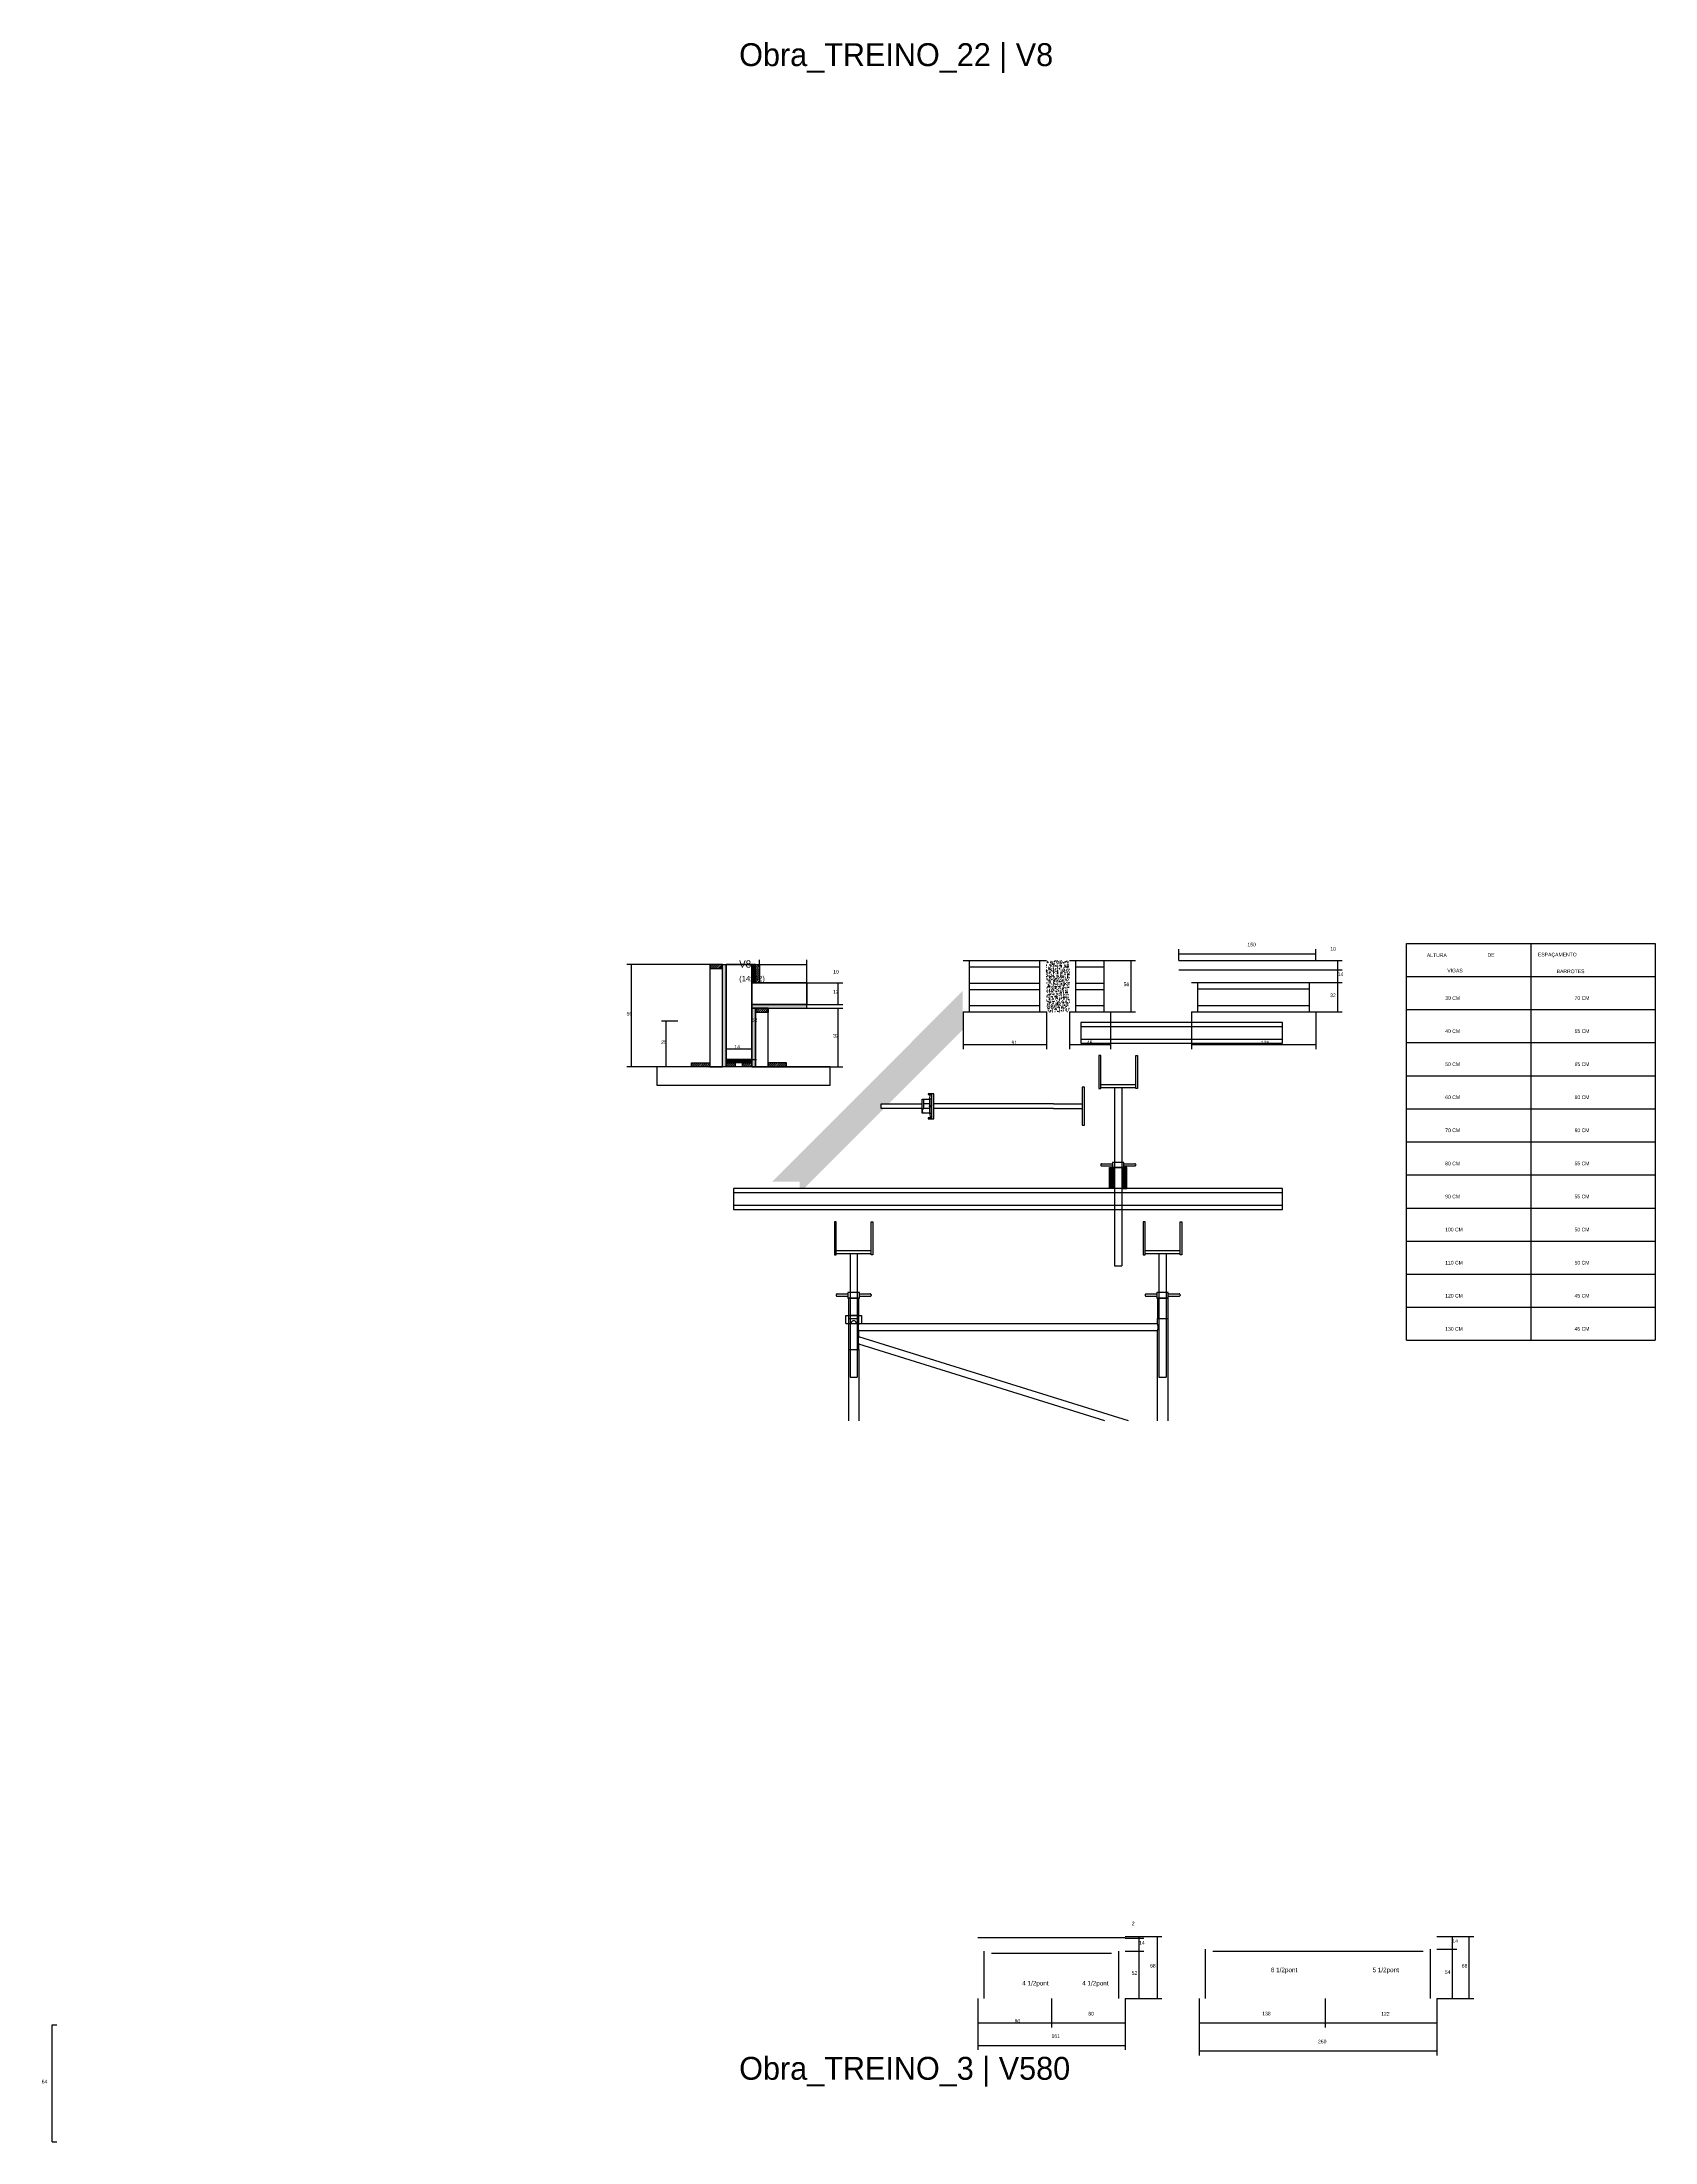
# Model space of a CAD drawing. Header units: metres. Extents: x -2848 to 21926, y -45195 to 1016.
# Drawn here: x 12038 to 13801, y -38678 to -36384 of the extents above; entities that cross this region are included whole.
import ezdxf

# ---------------------------------------------------------------- set-up
doc = ezdxf.new("R2010")
doc.units = ezdxf.units.M
for name, color, linetype in [('BARRA DE ANCORAGEM', 7, 'Continuous'), ('CONCRETO', 251, 'Continuous'), ('COTA', 4, 'Continuous'), ('Cota Seção (2x)', 4, 'Continuous'), ('Demarcação 2', 254, 'Continuous'), ('Escoras', 2, 'Continuous'), ('Forcador', 251, 'Continuous'), ('GARFOS', 7, 'Continuous'), ('Hachura', 253, 'Continuous'), ('LABEL_ID', 3, 'Continuous'), ('Madeira', 126, 'Continuous'), ('NOMENCLATURA', 7, 'Continuous'), ('Painéis', 200, 'Continuous'), ('Perfil Metálico', 251, 'Continuous'), ('SARR_2.2x7', 40, 'Continuous'), ('SARR_EDITAR', 141, 'Continuous'), ('Texto Seção', 7, 'Continuous')]:
    doc.layers.add(name, color=color, linetype=linetype)

msp = doc.modelspace()

# ---------------------------------------------------------------- hatches: boundary and pattern name
at = {"layer": 'COTA'}
h = msp.add_hatch(dxfattribs=at)
h.set_pattern_fill('AR-CONC', scale=0.03)
h.paths.add_polyline_path([(13160.9, -37387.2), (13135.7, -37387.2), (13135.7, -37443.2), (13160.9, -37443.2)])
at = {"layer": 'Demarcação 2'}
h = msp.add_hatch(color=8, dxfattribs=at)
h.dxf.hatch_style = 1
h.paths.add_polyline_path([(13044.4, -37462.8), (13044.4, -37420.3), (12836, -37628.8), (12866, -37628.8), (12866, -37636.3), (12870.9, -37636.3), (12958.7, -37548.6), (12955, -37548.6), (12955, -37544.1), (12963.1, -37544.1)])
at = {"layer": 'Hachura'}
h = msp.add_hatch(dxfattribs=at)
h.set_pattern_fill('ANSI31', scale=0.5)
h.paths.add_polyline_path([(12767.8, -37391.4), (12767.8, -37395.8), (12767.8, -37395.8), (12781.8, -37395.8), (12781.8, -37395.8), (12781.8, -37391.4), (12781.8, -37391.4), (12767.8, -37391.4)])
h = msp.add_hatch(color=8, dxfattribs=at)
h.dxf.hatch_style = 1
h.paths.add_polyline_path([(12781.8, -37391.4), (12785.8, -37391.4), (12785.8, -37391.4), (12785.8, -37503.4), (12785.8, -37503.4), (12781.8, -37503.4), (12781.8, -37503.4), (12781.8, -37391.4)])
h = msp.add_hatch(color=8, dxfattribs=at)
h.dxf.hatch_style = 1
h.paths.add_polyline_path([(12817.8, -37391.4), (12813.8, -37391.4), (12813.8, -37391.4), (12813.8, -37411.4), (12813.8, -37411.4), (12817.8, -37411.4), (12817.8, -37411.4), (12817.8, -37391.4)])
h = msp.add_hatch(dxfattribs=at)
h.set_pattern_fill('ANSI31', scale=0.5)
h.paths.add_polyline_path([(12822.2, -37411.4), (12817.8, -37411.4), (12817.8, -37411.4), (12817.8, -37391.4), (12817.8, -37391.4), (12822.2, -37391.4), (12822.2, -37391.4), (12822.2, -37411.4)])
h = msp.add_hatch(color=8, dxfattribs=at)
h.dxf.hatch_style = 1
h.paths.add_polyline_path([(12873.8, -37439.4), (12873.8, -37435.4), (12873.8, -37435.4), (12813.8, -37435.4), (12813.8, -37435.4), (12813.8, -37439.4), (12813.8, -37439.4), (12873.8, -37439.4)])
h = msp.add_hatch(color=8, dxfattribs=at)
h.dxf.hatch_style = 1
h.paths.add_polyline_path([(12817.8, -37439.4), (12813.8, -37439.4), (12813.8, -37439.4), (12813.8, -37503.4), (12813.8, -37503.4), (12817.8, -37503.4), (12817.8, -37503.4), (12817.8, -37439.4)])
h = msp.add_hatch(dxfattribs=at)
h.set_pattern_fill('ANSI31', scale=0.5)
h.paths.add_polyline_path([(12831.8, -37439.4), (12831.8, -37443.8), (12831.8, -37443.8), (12817.8, -37443.8), (12817.8, -37443.8), (12817.8, -37439.4), (12817.8, -37439.4), (12831.8, -37439.4)])
h = msp.add_hatch(dxfattribs=at)
h.set_pattern_fill('ANSI31', scale=0.5)
h.paths.add_polyline_path([(12747.8, -37503.4), (12747.8, -37499), (12747.8, -37499), (12767.8, -37499), (12767.8, -37499), (12767.8, -37503.4), (12767.8, -37503.4), (12747.8, -37503.4)])
h = msp.add_hatch(color=8, dxfattribs=at)
h.dxf.hatch_style = 1
h.paths.add_polyline_path([(12785.8, -37499), (12785.8, -37495.4), (12785.8, -37495.4), (12813.8, -37495.4), (12813.8, -37495.4), (12813.8, -37499), (12813.8, -37499), (12785.8, -37499)])
h = msp.add_hatch(dxfattribs=at)
h.set_pattern_fill('ANSI31', scale=0.5)
h.paths.add_polyline_path([(12785.8, -37503.4), (12785.8, -37499), (12785.8, -37499), (12795.8, -37499), (12795.8, -37499), (12795.8, -37503.4), (12795.8, -37503.4), (12785.8, -37503.4)])
h = msp.add_hatch(dxfattribs=at)
h.set_pattern_fill('ANSI31', scale=0.5)
h.paths.add_polyline_path([(12803.8, -37503.4), (12803.8, -37499), (12803.8, -37499), (12813.8, -37499), (12813.8, -37499), (12813.8, -37503.4), (12813.8, -37503.4), (12803.8, -37503.4)])
h = msp.add_hatch(dxfattribs=at)
h.set_pattern_fill('ANSI31', scale=0.5)
h.paths.add_polyline_path([(12851.8, -37503.4), (12851.8, -37499), (12851.8, -37499), (12831.8, -37499), (12831.8, -37499), (12831.8, -37503.4), (12831.8, -37503.4), (12851.8, -37503.4)])
at = {"layer": 'Perfil Metálico'}
h = msp.add_hatch(color=8, dxfattribs=at)
h.dxf.hatch_style = 1
h.paths.add_polyline_path([(13204.8, -37636.3), (13209.3, -37636.3), (13209.3, -37613.5), (13204.8, -37613.5)])
h = msp.add_hatch(color=8, dxfattribs=at)
h.dxf.hatch_style = 1
h.paths.add_polyline_path([(13219.2, -37636.3), (13223.7, -37636.3), (13223.7, -37613.5), (13219.2, -37613.5)])

# ---------------------------------------------------------------- linework, layer by layer
at = {"layer": 'BARRA DE ANCORAGEM'}
for p, q in [((13007.9, -37538.8), (13009, -37533.5)), ((13010.2, -37532.7), (13010.2, -37560)), ((13000.2, -37550.4), (13000, -37550.9)), ((13000, -37550.9), (13000, -37551.4)), ((13000, -37551.4), (13000, -37552)), ((13000, -37552), (13000.2, -37552.5)), ((13000.5, -37549.9), (13000.2, -37550.4)), ((13000.2, -37552.5), (13000.5, -37552.9)), ((13000.8, -37549.5), (13000.5, -37549.9)), ((13000.5, -37552.9), (13000.8, -37553.3)), ((13001.3, -37549.2), (13000.8, -37549.5)), ((13000.8, -37553.3), (13001.3, -37553.6)), ((13001.7, -37549), (13001.3, -37549.2)), ((13001.3, -37553.6), (13001.7, -37553.9)), ((13007.9, -37553.9), (13009, -37559.2)), ((13044.4, -37543.7), (13012.9, -37543.7)), ((13044.4, -37549), (13012.9, -37549)), ((13143.4, -37543.7), (13044.4, -37543.7)), ((13143.4, -37549), (13044.4, -37549)), ((13143.4, -37543.7), (13175, -37543.7)), ((13143.4, -37549), (13175, -37549))]:
    msp.add_line(p, q, dxfattribs=at)
for points in [[(13010.2, -37532.7), (13006.6, -37532.7), (13006.6, -37533.5), (13010.2, -37533.5)], [(13012.9, -37560), (13012.9, -37532.7), (13010.2, -37532.7), (13010.2, -37560)], [(13177.4, -37567.2), (13177.4, -37525.5), (13175, -37525.5), (13175, -37567.2)], [(13000, -37544.1), (12955, -37544.1), (12955, -37548.6), (13000, -37548.6)], [(13010.2, -37538.8), (13007.9, -37538.8), (13007.9, -37553.9), (13010.2, -37553.9)], [(13010.2, -37559.2), (13006.6, -37559.2), (13006.6, -37560), (13010.2, -37560)]]:
    msp.add_lwpolyline(points, close=True, dxfattribs=at)
for points in [[(13007.9, -37553.9), (13000, -37553.9), (13000, -37538.8), (13007.9, -37538.8)], [(13007.9, -37543.7), (13001.7, -37543.7), (13001.7, -37538.8)], [(13007.9, -37549), (13001.7, -37549), (13001.7, -37543.7)], [(13007.9, -37546.8), (13010.2, -37546.8), (13010.2, -37545.9), (13007.9, -37545.9), (13007.9, -37546.8), (13007.9, -37545.9)]]:
    msp.add_lwpolyline(points, dxfattribs=at)
at = {"layer": 'CONCRETO'}
for points in [[(12813.8, -37435.4), (12813.8, -37495.4), (12785.8, -37495.4), (12785.8, -37415.4), (12785.8, -37415.4), (12785.8, -37391.4), (12813.8, -37391.4)], [(12813.8, -37411.4), (12873.8, -37411.4), (12873.8, -37435.4), (12813.8, -37435.4)]]:
    msp.add_lwpolyline(points, dxfattribs=at)
for points in [[(12785.8, -37495.4), (12813.8, -37495.4), (12813.8, -37391.4), (12785.8, -37391.4)], [(12813.8, -37435.4), (12873.8, -37435.4), (12873.8, -37411.4), (12813.8, -37411.4)]]:
    msp.add_lwpolyline(points, close=True, dxfattribs=at)
at = {"layer": 'COTA'}
for p, q in [((12767.8, -37391.4), (12677.4, -37391.4)), ((12682.4, -37503.4), (12682.4, -37391.4)), ((12822.2, -37391.4), (12822.2, -37386.4)), ((12822.2, -37391.4), (12873.8, -37391.4)), ((12873.8, -37411.4), (12873.8, -37386.4)), ((13205.9, -37387.2), (13233.3, -37387.2)), ((13228.3, -37443.2), (13228.3, -37387.2)), ((13280.4, -37387.2), (13280.4, -37374.9)), ((13280.4, -37379.9), (13430.4, -37379.9)), ((13430.4, -37387.2), (13430.4, -37374.9)), ((13430.4, -37387.2), (13459.1, -37387.2)), ((13430.4, -37397.2), (13459.1, -37397.2)), ((13430.4, -37397.2), (13459.1, -37397.2)), ((13454.1, -37397.2), (13454.1, -37387.2)), ((13454.1, -37411.2), (13454.1, -37397.2)), ((12873.8, -37411.4), (12913.2, -37411.4)), ((12908.2, -37435.4), (12908.2, -37411.4)), ((13430.4, -37411.2), (13459.1, -37411.2)), ((13430.4, -37411.2), (13459.1, -37411.2)), ((13454.1, -37443.2), (13454.1, -37411.2)), ((12831.8, -37439.4), (12913.2, -37439.4)), ((12873.8, -37435.4), (12913.2, -37435.4)), ((12908.2, -37503.4), (12908.2, -37439.4)), ((13044.7, -37443.2), (13044.7, -37483.9)), ((13135.7, -37443.2), (13135.7, -37483.9)), ((13160.9, -37443.2), (13160.9, -37483.9)), ((13205.9, -37443.2), (13205.9, -37483.9)), ((13205.9, -37443.2), (13233.3, -37443.2)), ((13294.4, -37443.2), (13294.4, -37483.9)), ((13430.4, -37443.2), (13430.4, -37483.9)), ((13430.4, -37443.2), (13459.1, -37443.2)), ((12732.8, -37453.4), (12715.2, -37453.4)), ((12720.2, -37503.4), (12720.2, -37453.4)), ((13044.7, -37478.9), (13135.7, -37478.9)), ((13160.9, -37478.9), (13205.9, -37478.9)), ((13294.4, -37478.9), (13430.4, -37478.9)), ((12747.8, -37503.4), (12677.4, -37503.4)), ((12732.8, -37503.4), (12715.2, -37503.4)), ((12851.8, -37503.4), (12913.2, -37503.4)), ((13221.8, -38453.4), (13262.1, -38453.4)), ((13221.8, -38453.4), (13242.1, -38453.4)), ((13221.8, -38455.4), (13242.1, -38455.4)), ((13221.8, -38455.4), (13242.1, -38455.4)), ((13221.8, -38469.4), (13242.1, -38469.4)), ((13221.8, -38469.4), (13242.1, -38469.4)), ((13237.1, -38455.4), (13237.1, -38453.4)), ((13237.1, -38469.4), (13237.1, -38455.4)), ((13237.1, -38521.4), (13237.1, -38469.4)), ((13257.1, -38521.4), (13257.1, -38453.4)), ((13562.6, -38453.4), (13584.4, -38453.4)), ((13562.6, -38453.4), (13602.9, -38453.4)), ((13562.6, -38467.4), (13584.4, -38467.4)), ((13562.6, -38467.4), (13584.4, -38467.4)), ((13579.4, -38467.4), (13579.4, -38453.4)), ((13579.4, -38521.4), (13579.4, -38467.4)), ((13597.9, -38521.4), (13597.9, -38453.4)), ((13060.8, -38521.4), (13060.8, -38552.9)), ((13060.8, -38521.4), (13060.8, -38577.4)), ((13141.3, -38521.4), (13141.3, -38552.9)), ((13141.3, -38521.4), (13141.3, -38552.9)), ((13221.8, -38521.4), (13221.8, -38552.9)), ((13221.8, -38521.4), (13221.8, -38577.4)), ((13221.8, -38521.4), (13242.1, -38521.4)), ((13221.8, -38521.4), (13262.1, -38521.4)), ((13302.6, -38521.4), (13302.6, -38583.4)), ((13302.6, -38521.4), (13302.6, -38552.9)), ((13440.6, -38521.4), (13440.6, -38552.9)), ((13440.6, -38521.4), (13440.6, -38552.9)), ((13562.6, -38521.4), (13562.6, -38552.9)), ((13562.6, -38521.4), (13562.6, -38583.4)), ((13562.6, -38521.4), (13584.4, -38521.4)), ((13562.6, -38521.4), (13602.9, -38521.4)), ((13060.8, -38547.9), (13141.3, -38547.9)), ((13141.3, -38547.9), (13221.8, -38547.9)), ((13302.6, -38547.9), (13440.6, -38547.9)), ((13440.6, -38547.9), (13562.6, -38547.9)), ((13060.8, -38572.4), (13221.8, -38572.4)), ((13302.6, -38578.4), (13562.6, -38578.4))]:
    msp.add_line(p, q, dxfattribs=at)
at = {"layer": 'Cota Seção (2x)'}
for p, q in [((12785.8, -37391.4), (12818.8, -37391.4)), ((12813.8, -37495.4), (12813.8, -37391.4)), ((12785.8, -37495.4), (12785.8, -37478.6)), ((12785.8, -37483.6), (12813.8, -37483.6)), ((12813.8, -37495.4), (12813.8, -37478.6)), ((12785.8, -37495.4), (12818.8, -37495.4)), ((12049.3, -38678), (12049.3, -38550)), ((12049.3, -38550), (12054.3, -38550)), ((12049.3, -38678), (12054.3, -38678))]:
    msp.add_line(p, q, dxfattribs=at)
at = {"layer": 'Escoras'}
for p, q in [((13219.9, -37613.5), (13208.6, -37613.5)), ((12919.6, -37755.9), (12919.6, -37890)), ((12930.8, -37755.9), (12919.6, -37755.9)), ((12930.8, -37778.4), (12930.8, -37755.9)), ((13268.3, -37755.9), (13257.1, -37755.9)), ((13257.1, -37755.9), (13257.1, -37778.4)), ((13268.3, -37755.9), (13268.3, -37890)), ((12916.7, -37775), (12933.6, -37775)), ((12916.7, -37783.8), (12916.7, -37775)), ((12916.7, -37783.8), (12922.3, -37783.8)), ((12919.6, -37778.4), (12930.8, -37778.4)), ((12929.1, -37775), (12921.2, -37775)), ((12929.1, -37784.1), (12921.2, -37784.1)), ((12922.4, -37783), (12922.3, -37783.8)), ((12922.7, -37782.3), (12922.4, -37783)), ((12923.1, -37781.7), (12922.7, -37782.3)), ((12923.7, -37781.3), (12923.1, -37781.7)), ((12924.4, -37781), (12923.7, -37781.3)), ((12925.2, -37780.9), (12924.4, -37781)), ((12925.9, -37781), (12925.2, -37780.9)), ((12926.6, -37781.3), (12925.9, -37781)), ((12927.3, -37781.7), (12926.6, -37781.3)), ((12927.7, -37782.3), (12927.3, -37781.7)), ((12928, -37783), (12927.7, -37782.3)), ((12928.1, -37783.8), (12928, -37783)), ((12928.1, -37783.8), (12933.6, -37783.8)), ((12930, -37786.5), (12929.9, -37787.2)), ((12929.9, -37787.2), (12929.9, -37787.8)), ((12930.1, -37785.9), (12930, -37786.5)), ((12930.3, -37785.2), (12930.1, -37785.9)), ((12930.5, -37784.6), (12930.3, -37785.2)), ((12930.8, -37784), (12930.5, -37784.6)), ((12930.8, -37784), (12930.8, -37778.4)), ((13257.1, -37784), (12930.8, -37784)), ((12933.6, -37775), (12933.6, -37783.8)), ((13257.1, -37778.4), (13268.3, -37778.4)), ((13257.1, -37784), (13257.1, -37778.4)), ((13257.3, -37784.6), (13257.1, -37784)), ((13257.6, -37785.2), (13257.3, -37784.6)), ((13257.7, -37785.9), (13257.6, -37785.2)), ((13257.9, -37786.5), (13257.7, -37785.9)), ((13257.9, -37787.2), (13257.9, -37786.5)), ((13258, -37787.8), (13257.9, -37787.2)), ((12929.9, -37787.8), (12929.9, -37788.5)), ((12929.9, -37788.5), (12930, -37789.2)), ((12930, -37800.8), (12929.9, -37801.5)), ((12929.9, -37801.5), (12929.9, -37802.3)), ((12929.9, -37802.3), (12929.9, -37803)), ((12929.9, -37803), (12930, -37803.7)), ((12930, -37789.2), (12930.1, -37789.8)), ((12930.1, -37800.1), (12930, -37800.8)), ((12930, -37803.7), (12930.1, -37804.4)), ((12930.1, -37789.8), (12930.3, -37790.5)), ((12930.3, -37799.4), (12930.1, -37800.1)), ((12930.1, -37804.4), (12930.3, -37805.2)), ((12930.3, -37790.5), (12930.5, -37791.1)), ((12930.5, -37798.7), (12930.3, -37799.4)), ((12930.3, -37805.2), (12930.5, -37805.8)), ((12930.5, -37791.1), (12930.8, -37791.7)), ((12930.8, -37798), (12930.5, -37798.7)), ((12930.5, -37805.8), (12930.8, -37806.5)), ((13257.1, -37791.7), (12930.8, -37791.7)), ((12930.8, -37798), (12930.8, -37791.7)), ((13225.6, -37890), (12930.8, -37798.5)), ((13199.8, -37890), (12930.8, -37806.5)), ((12930.8, -37812.1), (12930.8, -37806.5)), ((13257.1, -37791.7), (13257.3, -37791.1)), ((13257.1, -37890), (13257.1, -37791.7)), ((13257.3, -37791.1), (13257.6, -37790.5)), ((13257.6, -37790.5), (13257.7, -37789.8)), ((13257.7, -37789.8), (13257.9, -37789.2)), ((13257.9, -37788.5), (13258, -37787.8)), ((13257.9, -37789.2), (13257.9, -37788.5)), ((12919.6, -37812.1), (12930.8, -37812.1)), ((12930.8, -37812.1), (12930.8, -37890))]:
    msp.add_line(p, q, dxfattribs=at)
at = {"layer": 'Forcador'}
for p, q in [((13195.1, -37522.6), (13233.4, -37522.6)), ((13195.1, -37525.8), (13233.4, -37525.8)), ((13210.3, -37525.8), (13210.3, -37636.3)), ((13218.2, -37525.8), (13218.2, -37636.3)), ((13195.2, -37609.8), (13195.1, -37609.9)), ((13195.1, -37609.9), (13195.1, -37610)), ((13195.1, -37610), (13195.1, -37610.2)), ((13195.1, -37610.2), (13195.1, -37610.6)), ((13195.1, -37610.6), (13195.1, -37610.8)), ((13195.1, -37610.8), (13195.1, -37610.9)), ((13195.1, -37610.9), (13195.2, -37611)), ((13195.3, -37609.6), (13195.2, -37609.7)), ((13195.2, -37609.7), (13195.2, -37609.8)), ((13195.2, -37611), (13195.2, -37611.1)), ((13195.2, -37611.1), (13195.3, -37611.2)), ((13195.4, -37609.5), (13195.3, -37609.6)), ((13195.3, -37611.2), (13195.4, -37611.3)), ((13195.5, -37609.4), (13195.4, -37609.5)), ((13195.4, -37611.3), (13195.5, -37611.4)), ((13195.6, -37609.3), (13195.5, -37609.4)), ((13195.5, -37611.4), (13195.6, -37611.5)), ((13195.7, -37609.2), (13195.6, -37609.3)), ((13195.6, -37611.5), (13195.7, -37611.6)), ((13195.9, -37609.2), (13195.7, -37609.2)), ((13195.7, -37611.6), (13195.9, -37611.6)), ((13196, -37609.2), (13195.9, -37609.2)), ((13195.9, -37611.6), (13196, -37611.6)), ((13196.1, -37609.2), (13196, -37609.2)), ((13196, -37611.6), (13196.1, -37611.6)), ((13196.1, -37609.2), (13207.9, -37609.2)), ((13196.1, -37611.6), (13207.9, -37611.6)), ((13220.5, -37609.2), (13232.3, -37609.2)), ((13220.5, -37611.6), (13232.3, -37611.6)), ((13232.5, -37609.2), (13232.3, -37609.2)), ((13232.3, -37611.6), (13232.5, -37611.6)), ((13232.6, -37609.2), (13232.5, -37609.2)), ((13232.5, -37611.6), (13232.6, -37611.6)), ((13232.7, -37609.2), (13232.6, -37609.2)), ((13232.6, -37611.6), (13232.7, -37611.6)), ((13232.9, -37609.3), (13232.7, -37609.2)), ((13232.7, -37611.6), (13232.9, -37611.5)), ((13233, -37609.4), (13232.9, -37609.3)), ((13232.9, -37611.5), (13233, -37611.4)), ((13233.1, -37609.5), (13233, -37609.4)), ((13233, -37611.4), (13233.1, -37611.3)), ((13233.2, -37609.6), (13233.1, -37609.5)), ((13233.1, -37611.3), (13233.2, -37611.2)), ((13233.2, -37609.7), (13233.2, -37609.6)), ((13233.3, -37609.8), (13233.2, -37609.7)), ((13233.2, -37611.1), (13233.3, -37611)), ((13233.2, -37611.2), (13233.2, -37611.1)), ((13233.3, -37609.9), (13233.3, -37609.8)), ((13233.4, -37610), (13233.3, -37609.9)), ((13233.3, -37610.9), (13233.4, -37610.8)), ((13233.3, -37611), (13233.3, -37610.9)), ((13233.4, -37610.2), (13233.4, -37610)), ((13233.4, -37610.2), (13233.4, -37610.6)), ((13233.4, -37610.8), (13233.4, -37610.6)), ((13210.3, -37636.3), (13210.3, -37659.1)), ((13218.2, -37636.3), (13218.2, -37659.1)), ((13210.3, -37659.1), (13210.3, -37720.8)), ((13218.2, -37659.1), (13218.2, -37720.8)), ((12906.1, -37704.1), (12944.3, -37704.1)), ((12906.1, -37707.3), (12944.3, -37707.3)), ((12921.2, -37707.3), (12921.2, -37842.3)), ((12929.1, -37707.3), (12929.1, -37842.3)), ((13243.6, -37704.1), (13281.8, -37704.1)), ((13243.6, -37707.3), (13281.8, -37707.3)), ((13258.7, -37707.3), (13258.7, -37842.3)), ((13266.6, -37707.3), (13266.6, -37842.3)), ((13210.3, -37720.8), (13218.2, -37720.8)), ((12906.2, -37752), (12906.1, -37752.1)), ((12906.1, -37752.1), (12906.1, -37752.3)), ((12906.1, -37752.3), (12906.1, -37752.4)), ((12906.1, -37752.4), (12906.1, -37752.5)), ((12906.1, -37752.5), (12906.1, -37753)), ((12906.1, -37753), (12906.1, -37753.1)), ((12906.1, -37753.1), (12906.1, -37753.2)), ((12906.1, -37753.2), (12906.1, -37753.4)), ((12906.1, -37753.4), (12906.2, -37753.5)), ((12906.3, -37751.9), (12906.2, -37752)), ((12906.2, -37753.5), (12906.3, -37753.6)), ((12906.4, -37751.8), (12906.3, -37751.9)), ((12906.3, -37753.6), (12906.4, -37753.7)), ((12906.5, -37751.7), (12906.4, -37751.8)), ((12906.4, -37753.7), (12906.5, -37753.8)), ((12906.6, -37751.6), (12906.5, -37751.7)), ((12906.5, -37753.8), (12906.6, -37753.9)), ((12906.7, -37751.6), (12906.6, -37751.6)), ((12906.6, -37753.9), (12906.7, -37753.9)), ((12906.8, -37751.5), (12906.7, -37751.6)), ((12906.7, -37753.9), (12906.8, -37754)), ((12906.9, -37751.5), (12906.8, -37751.5)), ((12906.8, -37754), (12906.9, -37754)), ((12907.1, -37751.5), (12906.9, -37751.5)), ((12906.9, -37754), (12907.1, -37754)), ((12907.1, -37751.5), (12918.9, -37751.5)), ((12907.1, -37754), (12918.9, -37754)), ((12931.5, -37751.5), (12943.3, -37751.5)), ((12931.5, -37754), (12943.3, -37754)), ((12943.4, -37751.5), (12943.3, -37751.5)), ((12943.3, -37754), (12943.4, -37754)), ((12943.6, -37751.5), (12943.4, -37751.5)), ((12943.4, -37754), (12943.6, -37754)), ((12943.7, -37751.6), (12943.6, -37751.5)), ((12943.6, -37754), (12943.7, -37753.9)), ((12943.8, -37751.6), (12943.7, -37751.6)), ((12943.7, -37753.9), (12943.8, -37753.9)), ((12943.9, -37751.7), (12943.8, -37751.6)), ((12943.8, -37753.9), (12943.9, -37753.8)), ((12944, -37751.8), (12943.9, -37751.7)), ((12943.9, -37753.8), (12944, -37753.7)), ((12944.1, -37751.9), (12944, -37751.8)), ((12944, -37753.7), (12944.1, -37753.6)), ((12944.2, -37752), (12944.1, -37751.9)), ((12944.1, -37753.6), (12944.2, -37753.5)), ((12944.2, -37752.1), (12944.2, -37752)), ((12944.3, -37752.3), (12944.2, -37752.1)), ((12944.2, -37753.4), (12944.3, -37753.2)), ((12944.2, -37753.5), (12944.2, -37753.4)), ((12944.3, -37752.4), (12944.3, -37752.3)), ((12944.3, -37752.5), (12944.3, -37752.4)), ((12944.3, -37752.5), (12944.3, -37753)), ((12944.3, -37753.1), (12944.3, -37753)), ((12944.3, -37753.2), (12944.3, -37753.1)), ((13243.7, -37752), (13243.6, -37752.1)), ((13243.6, -37752.1), (13243.6, -37752.3)), ((13243.6, -37752.3), (13243.6, -37752.4)), ((13243.6, -37752.4), (13243.6, -37752.5)), ((13243.6, -37752.5), (13243.6, -37753)), ((13243.6, -37753), (13243.6, -37753.1)), ((13243.6, -37753.1), (13243.6, -37753.2)), ((13243.6, -37753.2), (13243.6, -37753.4)), ((13243.6, -37753.4), (13243.7, -37753.5)), ((13243.8, -37751.9), (13243.7, -37752)), ((13243.7, -37753.5), (13243.8, -37753.6)), ((13243.9, -37751.8), (13243.8, -37751.9)), ((13243.8, -37753.6), (13243.9, -37753.7)), ((13244, -37751.7), (13243.9, -37751.8)), ((13243.9, -37753.7), (13244, -37753.8)), ((13244.1, -37751.6), (13244, -37751.7)), ((13244, -37753.8), (13244.1, -37753.9)), ((13244.2, -37751.6), (13244.1, -37751.6)), ((13244.1, -37753.9), (13244.2, -37753.9)), ((13244.3, -37751.5), (13244.2, -37751.6)), ((13244.2, -37753.9), (13244.3, -37754)), ((13244.4, -37751.5), (13244.3, -37751.5)), ((13244.3, -37754), (13244.4, -37754)), ((13244.6, -37751.5), (13244.4, -37751.5)), ((13244.4, -37754), (13244.6, -37754)), ((13244.6, -37751.5), (13256.4, -37751.5)), ((13244.6, -37754), (13256.4, -37754)), ((13269, -37751.5), (13280.8, -37751.5)), ((13269, -37754), (13280.8, -37754)), ((13280.9, -37751.5), (13280.8, -37751.5)), ((13280.8, -37754), (13280.9, -37754)), ((13281.1, -37751.5), (13280.9, -37751.5)), ((13280.9, -37754), (13281.1, -37754)), ((13281.2, -37751.6), (13281.1, -37751.5)), ((13281.1, -37754), (13281.2, -37753.9)), ((13281.3, -37751.6), (13281.2, -37751.6)), ((13281.2, -37753.9), (13281.3, -37753.9)), ((13281.4, -37751.7), (13281.3, -37751.6)), ((13281.3, -37753.9), (13281.4, -37753.8)), ((13281.5, -37751.8), (13281.4, -37751.7)), ((13281.4, -37753.8), (13281.5, -37753.7)), ((13281.6, -37751.9), (13281.5, -37751.8)), ((13281.5, -37753.7), (13281.6, -37753.6)), ((13281.7, -37752), (13281.6, -37751.9)), ((13281.6, -37753.6), (13281.7, -37753.5)), ((13281.7, -37752.1), (13281.7, -37752)), ((13281.8, -37752.3), (13281.7, -37752.1)), ((13281.7, -37753.4), (13281.8, -37753.2)), ((13281.7, -37753.5), (13281.7, -37753.4)), ((13281.8, -37752.4), (13281.8, -37752.3)), ((13281.8, -37752.5), (13281.8, -37752.4)), ((13281.8, -37752.5), (13281.8, -37753)), ((13281.8, -37753.1), (13281.8, -37753)), ((13281.8, -37753.2), (13281.8, -37753.1)), ((12921.2, -37842.3), (12929.1, -37842.3)), ((13258.7, -37842.3), (13266.6, -37842.3))]:
    msp.add_line(p, q, dxfattribs=at)
for points in [[(13193.2, -37491.1), (13193.2, -37527.1), (13195.1, -37527.1), (13195.1, -37491.1)], [(13235.3, -37491.1), (13235.3, -37527.1), (13233.4, -37527.1), (13233.4, -37491.1)], [(13207.9, -37607.7), (13207.9, -37613.5), (13220.5, -37613.5), (13220.5, -37607.7)], [(12904.1, -37672.6), (12904.1, -37708.6), (12906.1, -37708.6), (12906.1, -37672.6)], [(12946.2, -37672.6), (12946.2, -37708.6), (12944.3, -37708.6), (12944.3, -37672.6)], [(13241.6, -37672.6), (13241.6, -37708.6), (13243.6, -37708.6), (13243.6, -37672.6)], [(13283.7, -37672.6), (13283.7, -37708.6), (13281.8, -37708.6), (13281.8, -37672.6)], [(12918.9, -37750), (12918.9, -37755.9), (12931.5, -37755.9), (12931.5, -37750)], [(13256.4, -37750), (13256.4, -37755.9), (13269, -37755.9), (13269, -37750)]]:
    msp.add_lwpolyline(points, close=True, dxfattribs=at)
at = {"layer": 'GARFOS'}
for p, q in [((13529.4, -37802.1), (13529.4, -37368.5)), ((13529.4, -37368.5), (13800.9, -37368.5)), ((13665.1, -37368.5), (13665.1, -37802.1)), ((13800.9, -37368.5), (13800.9, -37802.1)), ((13529.4, -37404.6), (13800.9, -37404.6)), ((13529.4, -37440.7), (13800.9, -37440.7)), ((13529.4, -37476.9), (13800.9, -37476.9)), ((13529.4, -37513), (13800.9, -37513)), ((13529.4, -37549.1), (13800.9, -37549.1)), ((13529.4, -37585.3), (13800.9, -37585.3)), ((13529.4, -37621.4), (13800.9, -37621.4)), ((13529.4, -37657.6), (13800.9, -37657.6)), ((13529.4, -37693.7), (13800.9, -37693.7)), ((13529.4, -37729.8), (13800.9, -37729.8)), ((13529.4, -37766), (13800.9, -37766)), ((13529.4, -37802.1), (13800.9, -37802.1))]:
    msp.add_line(p, q, dxfattribs=at)
at = {"layer": 'Madeira'}
for points in [[(12767.8, -37391.4), (12767.8, -37395.8), (12781.8, -37395.8), (12781.8, -37391.4)], [(12767.8, -37503.4), (12781.8, -37503.4), (12781.8, -37391.4), (12767.8, -37391.4)], [(12822.2, -37411.4), (12817.8, -37411.4), (12817.8, -37391.4), (12822.2, -37391.4)], [(12831.8, -37439.4), (12831.8, -37443.8), (12817.8, -37443.8), (12817.8, -37439.4)], [(12831.8, -37439.4), (12817.8, -37439.4), (12817.8, -37503.4), (12831.8, -37503.4)], [(12709.9, -37523.4), (12899.5, -37523.4), (12899.5, -37503.4), (12709.9, -37503.4)], [(12747.8, -37503.4), (12747.8, -37499), (12767.8, -37499), (12767.8, -37503.4)], [(12785.8, -37503.4), (12785.8, -37499), (12795.8, -37499), (12795.8, -37503.4)], [(12803.8, -37503.4), (12803.8, -37499), (12813.8, -37499), (12813.8, -37503.4)], [(12851.8, -37503.4), (12851.8, -37499), (12831.8, -37499), (12831.8, -37503.4)]]:
    msp.add_lwpolyline(points, close=True, dxfattribs=at)
at = {"layer": 'Painéis'}
for p, q in [((12813.8, -37411.4), (12813.8, -37391.4)), ((13044.7, -37387.2), (13135.7, -37387.2)), ((13160.9, -37387.2), (13205.9, -37387.2)), ((13280.4, -37387.2), (13430.4, -37387.2)), ((13280.4, -37397.2), (13430.4, -37397.2)), ((13294.4, -37411.2), (13430.4, -37411.2)), ((12813.8, -37435.4), (12873.8, -37435.4)), ((12813.8, -37439.4), (12813.8, -37435.4)), ((12813.8, -37503.4), (12813.8, -37439.4)), ((12873.8, -37439.4), (12873.8, -37435.4)), ((13044.7, -37443.2), (13135.7, -37443.2)), ((13160.9, -37443.2), (13205.9, -37443.2)), ((13294.4, -37443.2), (13430.4, -37443.2)), ((12785.8, -37495.4), (12813.8, -37495.4)), ((12813.8, -37499), (12813.8, -37495.4))]:
    msp.add_line(p, q, dxfattribs=at)
for points in [[(12781.8, -37391.4), (12785.8, -37391.4), (12785.8, -37503.4), (12781.8, -37503.4)], [(12817.8, -37391.4), (12813.8, -37391.4), (12813.8, -37411.4), (12817.8, -37411.4)], [(12873.8, -37439.4), (12873.8, -37435.4), (12813.8, -37435.4), (12813.8, -37439.4)], [(12817.8, -37439.4), (12813.8, -37439.4), (12813.8, -37503.4), (12817.8, -37503.4)], [(12785.8, -37499), (12785.8, -37495.4), (12813.8, -37495.4), (12813.8, -37499)]]:
    msp.add_lwpolyline(points, close=True, dxfattribs=at)
at = {"layer": 'Perfil Metálico'}
for p, q in [((13173.4, -37459.3), (13393.9, -37459.3)), ((13173.4, -37473.1), (13393.9, -37473.1)), ((12793.9, -37640.8), (13393.9, -37640.8)), ((12793.9, -37654.6), (13393.9, -37654.6))]:
    msp.add_line(p, q, dxfattribs=at)
for points in [[(13173.4, -37477.6), (13393.9, -37477.6), (13393.9, -37454.8), (13173.4, -37454.8)], [(13209.3, -37636.3), (13204.8, -37636.3), (13204.8, -37613.5), (13209.3, -37613.5)], [(13219.2, -37636.3), (13223.7, -37636.3), (13223.7, -37613.5), (13219.2, -37613.5)], [(12793.9, -37659.1), (13393.9, -37659.1), (13393.9, -37636.3), (12793.9, -37636.3)]]:
    msp.add_lwpolyline(points, close=True, dxfattribs=at)
at = {"layer": 'SARR_2.2x7'}
for p, q in [((13051.7, -37443.2), (13051.7, -37387.2)), ((13051.7, -37394.2), (13128.7, -37394.2)), ((13128.7, -37443.2), (13128.7, -37387.2)), ((13167.9, -37443.2), (13167.9, -37387.2)), ((13167.9, -37394.2), (13198.9, -37394.2)), ((13198.9, -37443.2), (13198.9, -37387.2)), ((13051.7, -37411.8), (13128.7, -37411.8)), ((13051.7, -37418.8), (13128.7, -37418.8)), ((13167.9, -37411.8), (13198.9, -37411.8)), ((13167.9, -37418.8), (13198.9, -37418.8)), ((13301.4, -37443.2), (13301.4, -37411.2)), ((13301.4, -37418.2), (13423.4, -37418.2)), ((13423.4, -37443.2), (13423.4, -37411.2)), ((13051.7, -37436.2), (13128.7, -37436.2)), ((13167.9, -37436.2), (13198.9, -37436.2)), ((13301.4, -37436.2), (13423.4, -37436.2)), ((13067.8, -38521.4), (13067.8, -38469.4)), ((13075.8, -38471.6), (13141.3, -38471.6)), ((13141.3, -38471.6), (13206.8, -38471.6)), ((13214.8, -38521.4), (13214.8, -38469.4)), ((13309.6, -38521.4), (13309.6, -38467.4)), ((13317.6, -38469.6), (13440.6, -38469.6)), ((13440.6, -38469.6), (13547.6, -38469.6)), ((13555.6, -38521.4), (13555.6, -38467.4))]:
    msp.add_line(p, q, dxfattribs=at)
at = {"layer": 'SARR_EDITAR'}
for p, q in [((13060.8, -38454.4), (13141.3, -38454.4)), ((13141.3, -38454.4), (13221.8, -38454.4))]:
    msp.add_line(p, q, dxfattribs=at)

# ---------------------------------------------------------------- texts
at = {"layer": 'COTA'}
for s, p in [('150', (13355.4, -37371.8)), ('10', (13446, -37376.5)), ('10', (12902.7, -37401.4)), ('12', (12902.7, -37423.4)), ('56', (13220.2, -37415.2)), ('14', (13454.1, -37404.2)), ('56', (12676.9, -37447.4)), ('32', (13445.8, -37427.2)), ('25', (12714.7, -37478.4)), ('32', (12902.7, -37471.4)), ('91', (13097.7, -37478.9)), ('45', (13179.9, -37478.9)), ('136', (13370.2, -37478.9)), ('2', (13229.1, -38441.3)), ('14', (13237.1, -38462.4)), ('14', (13579.4, -38460.4)), ('52', (13229, -38495.4)), ('68', (13249, -38487.4)), ('54', (13571.3, -38494.4)), ('68', (13589.7, -38487.4)), ('80', (13101.1, -38547.9)), ('80', (13181.6, -38539.8)), ('138', (13371.6, -38539.7)), ('122', (13501.6, -38539.9)), ('161', (13141.3, -38564.3)), ('260', (13432.6, -38570.3))]:
    msp.add_text(s, height=4, dxfattribs=at).set_placement(p)
at = {"layer": 'Cota Seção (2x)'}
for s, p in [('52', (12813.8, -37454.2)), ('14', (12794.8, -37483.6)), ('64', (12037.8, -38614))]:
    msp.add_text(s, height=4, dxfattribs=at).set_placement(p)
at = {"layer": 'GARFOS'}
for s, p in [('ALTURA   ', (13551.6, -37383.4)), ('VIGAS', (13573.9, -37400.1)), ('DE', (13617.9, -37383)), ('ESPAÇAMENTO', (13673, -37382.7)), ('BARROTES', (13693.4, -37401)), ('30 CM', (13571.6, -37430.2)), ('70 CM', (13713, -37430.2)), ('40 CM', (13571.6, -37466.3)), ('65 CM', (13713, -37466.3)), ('50 CM', (13571.6, -37502.5)), ('65 CM', (13713, -37502.5)), ('60 CM', (13571.6, -37538.6)), ('60 CM', (13713, -37538.6)), ('70 CM', (13571.6, -37574.7)), ('60 CM', (13713, -37574.7)), ('80 CM', (13571.6, -37610.9)), ('55 CM', (13713, -37610.9)), ('90 CM', (13571.6, -37647)), ('55 CM', (13713, -37647)), ('100 CM', (13571.6, -37683.1)), ('50 CM', (13713, -37683.1)), ('110 CM', (13571.6, -37719.3)), ('50 CM', (13713, -37719.3)), ('120 CM', (13571.6, -37755.4)), ('45 CM', (13713, -37755.4)), ('130 CM', (13571.6, -37791.6)), ('45 CM', (13713, -37791.6))]:
    msp.add_text(s, height=4, dxfattribs=at).set_placement(p)
at = {"layer": 'LABEL_ID'}
for s, p in [('Obra_TREINO_22 | V8', (12800, -36410)), ('Obra_TREINO_3 | V580', (12800, -38610))]:
    msp.add_text(s, height=25, dxfattribs=at).set_placement(p)
at = {"layer": 'NOMENCLATURA'}
for s, p in [('6 1/2pont', (13381.1, -38492.5)), ('5 1/2pont', (13492.2, -38492.5)), ('4 1/2pont', (13109.4, -38507)), ('4 1/2pont', (13174.9, -38507))]:
    msp.add_text(s, height=5, dxfattribs=at).set_placement(p)
at = {"layer": 'Texto Seção'}
for s, height, p in [('V8', 8, (12800, -37395)), ('(14x52)', 6, (12800, -37410))]:
    msp.add_text(s, height=height, dxfattribs=at).set_placement(p)

doc.saveas('drawing.dxf')
